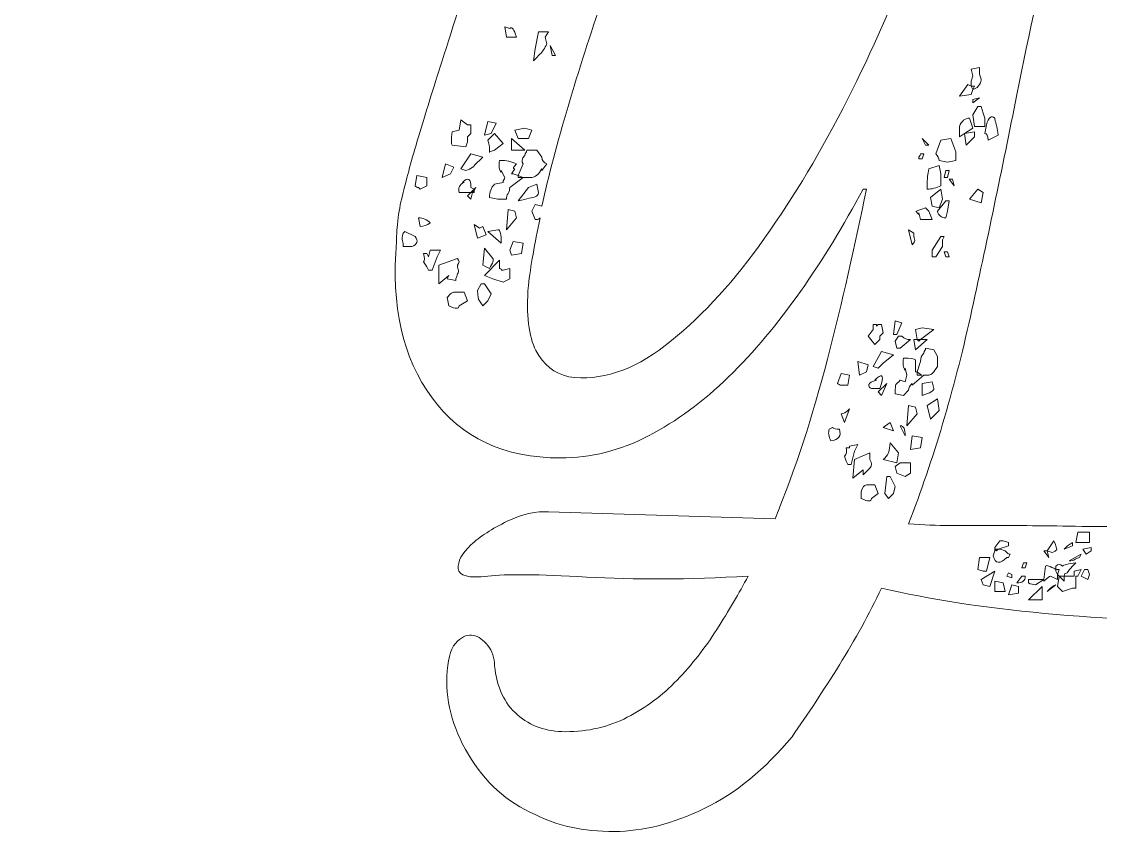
# Model space of a CAD drawing. Header units: inches. Extents: x 151 to 938, y -901 to -179.
# Drawn here: x 160.1 to 468.7, y -641.1 to -409.5 of the extents above; entities that cross this region are included whole.
import ezdxf

# ---------------------------------------------------------------- set-up
doc = ezdxf.new("R2010")
doc.units = ezdxf.units.IN
doc.header["$MEASUREMENT"] = 0
doc.layers.add('Layer 1', color=7, linetype='Continuous')

# ---------------------------------------------------------------- blocks, each defined once
blk = doc.blocks.new('block 4')
at = {"layer": 'Layer 1', "lineweight": 0}
for points in [[(311.35, -416.36), (311.83, -419.26), (312.8, -419.26), (311.35, -416.36)], [(432.19, -428.92), (432.67, -427.96), (431.71, -427.96), (432.19, -428.92)], [(434.12, -431.34), (432.19, -431.82), (432.19, -432.79), (434.12, -431.34)], [(432.19, -436.18), (432.67, -439.56), (435.57, -439.56), (435.57, -437.14), (435.09, -435.69), (434.61, -433.76), (433.64, -433.76), (432.19, -436.18)], [(294.43, -441.49), (295.88, -438.59), (293.47, -438.11), (292.5, -441.97), (294.43, -441.49)], [(304.1, -440.04), (301.2, -440.53), (302.17, -442.94), (305.07, -442.94), (306.04, -440.53), (304.1, -440.04)], [(300.23, -446.33), (304.1, -446.33), (300.23, -442.94), (300.23, -446.33)], [(417.69, -442.94), (418.66, -444.87), (419.62, -444.87), (417.69, -442.94)], [(283.8, -451.16), (281.38, -450.19), (280.42, -454.06), (282.83, -453.09), (283.8, -451.16)], [(425.42, -452.13), (424.46, -452.13), (423.97, -454.06), (424.94, -454.06), (425.42, -452.13)], [(302.17, -453.58), (302.17, -454.06), (303.62, -454.06), (302.17, -453.58)], [(426.87, -456.48), (426.39, -454.54), (425.42, -454.54), (426.87, -456.48)], [(289.6, -457.44), (288.63, -458.41), (289.12, -458.41), (289.6, -457.93), (289.6, -457.44)], [(420.11, -459.86), (420.59, -462.28), (422.52, -462.76), (423.49, -460.34), (423.01, -457.44), (420.11, -459.86)], [(433.64, -457.44), (431.22, -460.34), (434.61, -461.31), (435.09, -458.41), (433.64, -457.44)], [(299.27, -463.24), (298.78, -469.04), (301.68, -465.66), (301.2, -463.73), (299.27, -463.24)], [(291.05, -468.56), (289.6, -467.59), (290.57, -471.46), (292.98, -470.49), (292.02, -468.08), (291.05, -468.56)], [(423.97, -470.98), (423.01, -470.98), (420.59, -474.84), (420.59, -476.78), (421.56, -476.78), (423.49, -473.88), (423.49, -471.94), (423.97, -470.98)], [(300.23, -476.29), (303.14, -475.81), (303.62, -472.91), (300.72, -472.43), (299.75, -474.84), (300.23, -476.29)], [(424.94, -475.33), (423.97, -475.33), (424.46, -476.78), (425.42, -476.78), (424.94, -475.33)], [(405.61, -500.46), (405.61, -499.98), (405.61, -499.49), (406.57, -498.53), (406.09, -496.11), (405.12, -496.11), (404.64, -496.59), (404.64, -496.11), (403.67, -496.11), (403.67, -497.56), (402.22, -499.49), (404.16, -501.91), (405.61, -500.46)], [(409.47, -499.01), (410.44, -499.01), (411.89, -495.63), (409.96, -495.14), (409.47, -499.01)], [(415.76, -503.36), (419.14, -500.46), (417.21, -500.46), (421.07, -497.56), (417.69, -497.08), (415.76, -497.56), (416.24, -500.46), (415.27, -500.46), (415.76, -503.36)], [(416.72, -500.95), (417.21, -500.46), (416.24, -500.46), (416.72, -500.95)], [(405.12, -508.68), (406.57, -507.23), (409.47, -504.81), (406.09, -503.85), (403.67, -508.2), (405.12, -508.68)], [(402.22, -507.71), (399.32, -506.75), (399.81, -510.61), (401.74, -509.65), (402.22, -507.71)], [(407.54, -513.03), (405.12, -515.44), (406.09, -516.41), (407.54, -513.03)], [(422.04, -517.38), (419.14, -519.31), (420.11, -523.18), (422.52, -520.76), (422.04, -517.38)], [(413.82, -519.31), (413.34, -525.11), (416.24, -521.73), (415.76, -519.8), (413.82, -519.31)], [(406.57, -525.6), (409.47, -526.56), (408.51, -524.15), (406.57, -525.6)], [(417.21, -531.4), (417.69, -528.5), (414.79, -528.01), (414.31, -531.88), (417.21, -531.4)], [(410.44, -538.65), (412.86, -539.61), (414.31, -538.65), (414.31, -535.75), (411.41, -535.75), (409.96, -536.71), (410.44, -538.65)], [(409.47, -544.45), (409.96, -542.51), (408.51, -539.61), (407.54, -539.61), (407.06, -544.45), (408.02, -545.9), (409.47, -544.45)], [(461.68, -558.47), (465.54, -558.47), (465.54, -555.57), (462.16, -555.57), (461.68, -558.47)], [(438.96, -560.88), (439.44, -560.4), (438.47, -560.4), (438.96, -560.88)], [(453.94, -562.81), (453.46, -560.88), (452.49, -560.88), (453.94, -562.81)], [(458.29, -560.4), (460.71, -559.43), (460.71, -558.47), (459.26, -559.43), (458.29, -560.4)], [(464.58, -561.85), (466.03, -560.88), (466.03, -559.91), (463.61, -560.4), (464.58, -561.85)], [(435.09, -566.68), (436.06, -566.68), (437.02, -562.81), (434.12, -562.81), (433.64, -566.2), (435.09, -566.68)], [(447.66, -564.26), (446.69, -564.26), (446.21, -565.72), (447.18, -565.72), (447.66, -564.26)], [(435.09, -570.55), (437.02, -571.03), (438.47, -566.68), (434.61, -569.1), (435.09, -570.55)], [(443.31, -568.62), (443.31, -567.65), (442.34, -567.16), (441.86, -568.13), (443.31, -568.62)], [(455.88, -566.68), (456.36, -567.65), (456.84, -566.2), (455.88, -566.2), (455.88, -566.68)], [(465.54, -567.65), (465.06, -566.2), (464.09, -566.2), (463.13, -568.13), (465.06, -569.1), (465.54, -567.65)], [(438.47, -569.58), (438.47, -572.48), (441.38, -572.48), (440.89, -570.06), (438.47, -569.58)], [(443.31, -570.55), (442.34, -573.45), (445.24, -572.96), (445.24, -571.03), (443.31, -570.55)], [(458.29, -569.58), (458.29, -568.13), (456.84, -568.13), (458.29, -569.58)], [(452.01, -574.9), (452.01, -571.03), (448.14, -574.9), (452.01, -574.9)]]:
    blk.add_lwpolyline(points, dxfattribs=at)
for points, knots in [([(224.83, -379.14), (225.8, -383.97), (225.15, -388.25), (222.9, -391.95), (220.64, -395.66), (217.58, -398.8), (213.71, -401.37), (208.88, -404.27), (204.05, -405.81), (199.21, -405.97), (194.38, -406.13), (189.7, -405.17), (185.2, -403.07), (180.68, -400.97), (176.65, -397.91), (173.11, -393.88), (169.56, -389.85), (166.83, -385.42), (164.9, -380.59), (161.99, -370.92), (160.46, -360.94), (160.3, -350.62), (160.14, -340.31), (160.86, -330.32), (162.48, -320.65), (166.99, -295.84), (175.93, -272.56), (189.3, -250.81), (202.67, -229.06), (220.48, -210.45), (242.71, -194.98), (250.45, -189.5), (258.1, -185.48), (265.68, -182.9), (273.24, -180.32), (280.25, -179.03), (286.7, -179.03), (297.65, -179.03), (307.49, -182.41), (316.19, -189.18), (324.89, -195.95), (332.05, -205.13), (337.69, -216.73), (343.33, -228.33), (347.28, -241.79), (349.54, -257.09), (351.79, -272.4), (352.27, -288.75), (350.99, -306.15), (350.34, -309.7), (349.85, -313.33), (349.54, -317.03), (349.21, -320.74), (348.73, -324.52), (348.09, -328.39), (347.12, -332.9), (345.83, -338.38), (344.22, -344.82), (342.6, -351.27), (340.75, -357.87), (338.66, -364.64), (336.56, -371.41), (334.47, -378.17), (332.38, -384.94), (330.28, -391.71), (328.27, -397.67), (326.34, -402.82), (322.79, -413.14), (319.49, -423.45), (316.43, -433.76), (313.36, -444.07), (310.87, -453.58), (308.94, -462.28), (308.94, -462.28), (307, -461.79), (307, -461.79), (307, -461.79), (306.04, -463.73), (306.04, -463.73), (306.04, -463.73), (307, -466.14), (307, -466.14), (307, -466.14), (307.49, -466.14), (307.49, -466.14), (307.8, -466.14), (308.13, -465.98), (308.45, -465.66), (306.84, -473.08), (305.71, -479.52), (305.07, -485), (304.42, -493.37), (305.14, -499.57), (307.24, -503.6), (309.34, -507.63), (312.48, -510.13), (316.67, -511.1), (325.69, -512.38), (334.87, -509.4), (344.22, -502.15), (353.56, -494.9), (362.51, -485.4), (371.05, -473.64), (379.58, -461.88), (387.56, -448.83), (394.97, -434.48), (402.38, -420.15), (408.51, -406.37), (413.34, -393.16), (415.27, -381.88), (417.37, -370.76), (419.62, -359.81), (421.87, -348.85), (423.97, -337.74), (425.91, -326.45), (426.87, -321.3), (429.61, -317.59), (434.12, -315.34), (438.63, -313.09), (443.47, -311.95), (448.63, -311.95), (454.43, -311.95), (459.5, -313.49), (463.85, -316.54), (468.2, -319.61), (470.21, -322.91), (469.89, -326.45), (465.06, -341.28), (460.54, -357.95), (456.36, -376.48), (452.17, -395.01), (448.3, -412.97), (444.76, -430.38), (440.57, -451.64), (436.13, -472.84), (431.47, -493.94), (426.79, -515.04), (420.91, -534.78), (413.82, -553.15), (418.01, -553.46), (421.96, -553.63), (425.67, -553.63), (429.37, -553.63), (432.99, -553.63), (436.54, -553.63), (444.59, -553.63), (453.53, -553.71), (463.37, -553.87), (473.19, -554.03), (483.19, -553.79), (493.34, -553.15), (503.49, -552.5), (513.4, -551.37), (523.06, -549.76), (532.73, -548.15), (541.43, -545.73), (549.16, -542.51), (556.9, -539.29), (563.26, -534.94), (568.26, -529.46), (573.25, -523.98), (576.23, -517.05), (577.2, -508.68), (579.13, -509), (580.98, -510.29), (582.76, -512.54), (584.52, -514.8), (585.97, -517.7), (587.11, -521.25), (588.23, -524.79), (588.8, -528.81), (588.8, -533.33), (588.8, -537.84), (587.99, -542.35), (586.38, -546.86), (584.45, -552.66), (580.98, -557.74), (575.99, -562.09), (570.99, -566.44), (564.87, -569.98), (557.62, -572.72), (550.37, -575.46), (542.31, -577.56), (533.45, -579.01), (524.59, -580.46), (515.33, -581.18), (505.66, -581.18), (487.94, -581.18), (470.29, -580.37), (452.73, -578.77), (435.17, -577.15), (419.62, -574.73), (406.09, -571.52), (402.54, -578.92), (398.51, -586.26), (394.01, -593.51), (389.49, -600.76), (384.98, -607.6), (380.47, -614.05), (372.74, -623.39), (364.36, -630.24), (355.34, -634.59), (346.31, -638.94), (337.77, -641.12), (329.72, -641.12), (320.7, -641.12), (313.12, -639.5), (307, -636.29), (298.94, -632.74), (292.58, -627.02), (287.91, -619.13), (283.23, -611.23), (281.22, -603.25), (281.87, -595.2), (282.18, -591.01), (283.15, -588.19), (284.77, -586.74), (286.38, -585.29), (287.91, -584.72), (289.36, -585.05), (290.81, -585.37), (292.18, -586.33), (293.47, -587.95), (294.75, -589.56), (295.4, -591.49), (295.4, -593.75), (296.04, -599.87), (298.22, -604.54), (301.93, -607.77), (305.63, -610.98), (310.22, -612.6), (315.7, -612.6), (322.14, -612.6), (328.03, -611.23), (333.35, -608.49), (338.66, -605.75), (343.41, -602.21), (347.6, -597.86), (351.79, -593.51), (355.58, -588.67), (358.96, -583.36), (362.35, -578.04), (365.32, -572.96), (367.9, -568.13), (350.82, -569.1), (335.44, -569.17), (321.74, -568.37), (308.04, -567.56), (298.62, -567.48), (293.47, -568.13), (287.98, -568.77), (285.17, -568.05), (285.01, -565.96), (284.84, -563.86), (286.05, -561.61), (288.63, -559.19), (291.21, -556.77), (294.68, -554.51), (299.03, -552.42), (303.38, -550.32), (307.32, -549.44), (310.87, -549.76), (310.87, -549.76), (375.64, -551.7), (375.64, -551.7), (381.44, -537.51), (386.43, -522.29), (390.62, -506.02), (394.81, -489.74), (398.51, -473.56), (401.74, -457.44), (401.74, -457.44), (400.77, -457.44), (400.77, -457.44), (395.29, -467.76), (389.33, -477.5), (382.89, -486.69), (376.44, -495.87), (369.6, -504), (362.35, -511.1), (355.1, -518.18), (347.44, -523.82), (339.39, -528.01), (331.33, -532.2), (322.95, -534.3), (314.25, -534.3), (298.14, -534.3), (285.89, -528.57), (277.52, -517.14), (269.13, -505.69), (265.75, -490.8), (267.37, -472.43), (267.37, -470.49), (267.53, -468.24), (267.85, -465.66), (268.17, -463.08), (268.65, -460.67), (269.3, -458.41), (270.27, -454.22), (271.72, -448.91), (273.65, -442.46), (275.58, -436.02), (277.83, -428.77), (280.42, -420.71), (283.63, -410.72), (287.1, -399.61), (290.81, -387.36), (294.51, -375.11), (298.14, -362.39), (301.68, -349.17), (305.23, -335.96), (308.45, -322.35), (311.35, -308.33), (314.25, -294.31), (316.34, -280.38), (317.64, -266.52), (320.21, -243.32), (318.04, -226.08), (311.11, -214.8), (304.18, -203.52), (294.92, -197.88), (283.32, -197.88), (270.43, -197.88), (257.22, -204.16), (243.68, -216.73), (237.23, -222.53), (231.67, -229.46), (227.01, -237.52), (222.33, -245.57), (218.22, -254.36), (214.68, -263.86), (211.13, -273.37), (208.07, -283.52), (205.5, -294.31), (202.91, -305.11), (200.66, -316.3), (198.73, -327.9), (197.44, -335.64), (196.96, -343.85), (197.28, -352.56), (197.6, -361.25), (198.89, -368.67), (201.15, -374.79), (203.4, -380.91), (206.46, -384.78), (210.33, -386.39), (214.2, -388.01), (219.03, -385.59), (224.83, -379.14)], [0, 0, 0, 0, 1, 1, 1, 2, 2, 2, 3, 3, 3, 4, 4, 4, 5, 5, 5, 6, 6, 6, 7, 7, 7, 8, 8, 8, 9, 9, 9, 10, 10, 10, 11, 11, 11, 12, 12, 12, 13, 13, 13, 14, 14, 14, 15, 15, 15, 16, 16, 16, 17, 17, 17, 18, 18, 18, 19, 19, 19, 20, 20, 20, 21, 21, 21, 22, 22, 22, 23, 23, 23, 24, 24, 24, 25, 25, 25, 26, 26, 26, 27, 27, 27, 28, 28, 28, 29, 29, 29, 30, 30, 30, 31, 31, 31, 32, 32, 32, 33, 33, 33, 34, 34, 34, 35, 35, 35, 36, 36, 36, 37, 37, 37, 38, 38, 38, 39, 39, 39, 40, 40, 40, 41, 41, 41, 42, 42, 42, 43, 43, 43, 44, 44, 44, 45, 45, 45, 46, 46, 46, 47, 47, 47, 48, 48, 48, 49, 49, 49, 50, 50, 50, 51, 51, 51, 52, 52, 52, 53, 53, 53, 54, 54, 54, 55, 55, 55, 56, 56, 56, 57, 57, 57, 58, 58, 58, 59, 59, 59, 60, 60, 60, 61, 61, 61, 62, 62, 62, 63, 63, 63, 64, 64, 64, 65, 65, 65, 66, 66, 66, 67, 67, 67, 68, 68, 68, 69, 69, 69, 70, 70, 70, 71, 71, 71, 72, 72, 72, 73, 73, 73, 74, 74, 74, 75, 75, 75, 76, 76, 76, 77, 77, 77, 78, 78, 78, 79, 79, 79, 80, 80, 80, 81, 81, 81, 82, 82, 82, 83, 83, 83, 84, 84, 84, 85, 85, 85, 86, 86, 86, 87, 87, 87, 88, 88, 88, 89, 89, 89, 90, 90, 90, 91, 91, 91, 92, 92, 92, 93, 93, 93, 94, 94, 94, 95, 95, 95, 96, 96, 96, 97, 97, 97, 98, 98, 98, 99, 99, 99, 100, 100, 100, 101, 101, 101, 102, 102, 102, 103, 103, 103, 104, 104, 104, 105, 105, 105, 106, 106, 106, 107, 107, 107, 108, 108, 108, 109, 109, 109, 110, 110, 110, 111, 111, 111, 112, 112, 112, 113, 113, 113, 114, 114, 114, 115, 115, 115, 116, 116, 116, 116]), ([(298.3, -411.04), (298.3, -411.04), (298.78, -413.94), (298.78, -413.94), (298.78, -413.94), (301.68, -413.94), (301.68, -413.94), (301.03, -411.69), (300.39, -410.88), (299.75, -411.52), (299.75, -411.52), (298.3, -411.04), (298.3, -411.04)], [0, 0, 0, 0, 1, 1, 1, 2, 2, 2, 3, 3, 3, 4, 4, 4, 4]), ([(310.87, -412.49), (310.87, -412.49), (307.97, -412.49), (307.97, -412.49), (307.97, -412.49), (307, -417.33), (307, -417.33), (307, -417.33), (306.52, -420.71), (306.52, -420.71), (307.16, -420.06), (307.8, -419.42), (308.45, -418.77), (309.09, -418.13), (309.74, -417.16), (310.39, -415.87), (310.39, -415.87), (309.9, -413.94), (309.9, -413.94), (309.9, -413.94), (310.87, -412.49), (310.87, -412.49)], [0, 0, 0, 0, 1, 1, 1, 2, 2, 2, 3, 3, 3, 4, 4, 4, 5, 5, 5, 6, 6, 6, 7, 7, 7, 7]), ([(430.74, -427.48), (430.74, -427.48), (428.32, -430.86), (428.32, -430.86), (428.32, -430.86), (431.71, -430.38), (431.71, -430.38), (431.71, -430.38), (432.19, -428.92), (432.19, -428.92), (433.16, -428.61), (433.8, -428.12), (434.12, -427.48), (434.44, -426.83), (434.61, -426.35), (434.61, -426.02), (434.61, -426.02), (434.12, -424.57), (434.12, -424.57), (434.12, -424.57), (434.12, -422.64), (434.12, -422.64), (434.12, -422.64), (431.71, -423.12), (431.71, -423.12), (431.71, -423.12), (432.19, -425.06), (432.19, -425.06), (432.19, -425.06), (431.71, -426.51), (431.71, -426.51), (431.71, -426.51), (431.71, -427.96), (431.71, -427.96), (431.71, -427.96), (430.74, -427.48), (430.74, -427.48)], [0, 0, 0, 0, 1, 1, 1, 2, 2, 2, 3, 3, 3, 4, 4, 4, 5, 5, 5, 6, 6, 6, 7, 7, 7, 8, 8, 8, 9, 9, 9, 10, 10, 10, 11, 11, 11, 12, 12, 12, 12]), ([(287.67, -443.91), (287.67, -443.91), (287.67, -442.94), (287.67, -442.94), (287.67, -442.94), (287.67, -442.46), (287.67, -442.46), (287.67, -442.46), (288.63, -441.49), (288.63, -441.49), (288.63, -441.49), (288.63, -439.08), (288.63, -439.08), (288.63, -439.08), (287.67, -439.08), (287.67, -439.08), (287.67, -439.08), (285.73, -437.62), (285.73, -437.62), (285.73, -437.62), (285.25, -440.53), (285.25, -440.53), (285.25, -440.53), (283.32, -441.01), (283.32, -441.01), (282.99, -443.27), (282.99, -444.56), (283.32, -444.87), (283.32, -444.87), (287.18, -445.36), (287.18, -445.36), (287.18, -445.36), (287.67, -443.91), (287.67, -443.91)], [0, 0, 0, 0, 1, 1, 1, 2, 2, 2, 3, 3, 3, 4, 4, 4, 5, 5, 5, 6, 6, 6, 7, 7, 7, 8, 8, 8, 9, 9, 9, 10, 10, 10, 11, 11, 11, 11]), ([(432.67, -441.01), (432.67, -441.01), (429.78, -441.49), (429.78, -441.49), (429.78, -441.49), (432.19, -440.04), (432.19, -440.04), (432.19, -440.04), (431.22, -437.14), (431.22, -437.14), (429.93, -437.14), (428.97, -437.95), (428.32, -439.56), (428.32, -439.56), (428.32, -442.46), (428.32, -442.46), (428.32, -442.46), (429.78, -441.49), (429.78, -441.49), (429.78, -441.49), (430.26, -444.87), (430.26, -444.87), (430.26, -444.87), (432.67, -442.46), (432.67, -442.46), (432.67, -442.46), (432.67, -441.01), (432.67, -441.01)], [0, 0, 0, 0, 1, 1, 1, 2, 2, 2, 3, 3, 3, 4, 4, 4, 5, 5, 5, 6, 6, 6, 7, 7, 7, 8, 8, 8, 9, 9, 9, 9]), ([(439.44, -441.97), (439.12, -440.04), (438.87, -438.83), (438.72, -438.35), (438.55, -437.87), (438.47, -437.47), (438.47, -437.14), (437.51, -436.18), (436.7, -436.82), (436.06, -439.08), (436.06, -439.08), (435.57, -441.49), (435.57, -441.49), (436.22, -441.49), (436.54, -442.14), (436.54, -443.43), (436.54, -443.43), (439.44, -441.97), (439.44, -441.97)], [0, 0, 0, 0, 1, 1, 1, 2, 2, 2, 3, 3, 3, 4, 4, 4, 5, 5, 5, 6, 6, 6, 6]), ([(295.4, -446.33), (295.4, -446.33), (297.82, -444.39), (297.82, -444.39), (297.82, -444.39), (295.4, -441.49), (295.4, -441.49), (295.4, -441.49), (293.47, -443.43), (293.47, -443.43), (293.79, -444.39), (293.95, -445.28), (293.95, -446.08), (293.95, -446.89), (293.95, -447.13), (293.95, -446.81), (293.95, -446.81), (295.4, -446.33), (295.4, -446.33)], [0, 0, 0, 0, 1, 1, 1, 2, 2, 2, 3, 3, 3, 4, 4, 4, 5, 5, 5, 6, 6, 6, 6]), ([(425.91, -442.94), (425.91, -442.94), (423.01, -443.43), (423.01, -443.43), (423.01, -443.43), (421.56, -447.29), (421.56, -447.29), (422.2, -447.94), (422.52, -448.58), (422.52, -449.23), (422.52, -449.23), (424.94, -449.71), (424.94, -449.71), (424.94, -449.71), (427.36, -449.23), (427.36, -449.23), (427.36, -449.23), (427.36, -446.81), (427.36, -446.81), (427.36, -446.81), (425.91, -442.94), (425.91, -442.94)], [0, 0, 0, 0, 1, 1, 1, 2, 2, 2, 3, 3, 3, 4, 4, 4, 5, 5, 5, 6, 6, 6, 7, 7, 7, 7]), ([(287.18, -452.13), (288.79, -451.48), (289.6, -451), (289.6, -450.68), (289.6, -450.68), (292.02, -448.26), (292.02, -448.26), (292.02, -448.26), (288.63, -447.29), (288.63, -447.29), (288.63, -447.29), (285.73, -451.64), (285.73, -451.64), (285.73, -451.64), (287.18, -452.13), (287.18, -452.13)], [0, 0, 0, 0, 1, 1, 1, 2, 2, 2, 3, 3, 3, 4, 4, 4, 5, 5, 5, 5]), ([(298.3, -454.06), (298.3, -454.38), (298.22, -454.63), (298.06, -454.78), (297.89, -454.95), (297.82, -455.19), (297.82, -455.51), (297.82, -455.51), (295.4, -455.99), (295.4, -455.99), (294.43, -456.96), (293.95, -458.25), (293.95, -459.86), (293.95, -459.86), (296.37, -460.34), (296.37, -460.34), (296.37, -460.34), (298.78, -460.34), (298.78, -460.34), (298.78, -459.7), (298.94, -459.13), (299.27, -458.65), (299.59, -458.17), (299.75, -457.61), (299.75, -456.96), (299.75, -456.96), (303.62, -454.06), (303.62, -454.06), (303.62, -454.06), (306.04, -454.06), (306.04, -454.06), (307, -454.06), (307.97, -453.26), (308.94, -451.64), (308.94, -451.64), (308.94, -452.13), (308.94, -452.13), (308.94, -452.13), (310.39, -450.19), (310.39, -450.19), (309.42, -449.88), (308.94, -449.23), (308.94, -448.26), (308.94, -448.26), (307.49, -446.33), (307.49, -446.33), (307.49, -446.33), (304.59, -446.33), (304.59, -446.33), (304.59, -446.65), (304.5, -446.89), (304.34, -447.05), (304.18, -447.22), (304.1, -447.46), (304.1, -447.77), (303.14, -448.74), (302.97, -449.55), (303.62, -450.19), (303.62, -450.19), (302.17, -453.58), (302.17, -453.58), (302.17, -453.58), (300.72, -453.09), (300.72, -453.09), (300.72, -453.09), (300.23, -453.09), (300.23, -453.09), (300.23, -453.09), (301.2, -451.64), (301.2, -451.64), (300.55, -451.64), (300.72, -451.16), (301.68, -450.19), (300.39, -449.55), (298.78, -449.23), (296.85, -449.23), (296.53, -450.84), (296.69, -451.97), (297.33, -452.61), (297.33, -452.61), (297.33, -452.13), (297.33, -452.13), (297.33, -452.13), (298.3, -454.06), (298.3, -454.06)], [0, 0, 0, 0, 1, 1, 1, 2, 2, 2, 3, 3, 3, 4, 4, 4, 5, 5, 5, 6, 6, 6, 7, 7, 7, 8, 8, 8, 9, 9, 9, 10, 10, 10, 11, 11, 11, 12, 12, 12, 13, 13, 13, 14, 14, 14, 15, 15, 15, 16, 16, 16, 17, 17, 17, 18, 18, 18, 19, 19, 19, 20, 20, 20, 21, 21, 21, 22, 22, 22, 23, 23, 23, 24, 24, 24, 25, 25, 25, 26, 26, 26, 27, 27, 27, 28, 28, 28, 28]), ([(418.17, -447.29), (418.17, -447.29), (417.21, -447.29), (417.21, -447.29), (417.21, -447.62), (417.12, -447.86), (416.97, -448.02), (416.8, -448.18), (416.72, -448.43), (416.72, -448.74), (416.72, -448.74), (417.69, -448.74), (417.69, -448.74), (417.69, -448.74), (418.17, -447.29), (418.17, -447.29)], [0, 0, 0, 0, 1, 1, 1, 2, 2, 2, 3, 3, 3, 4, 4, 4, 5, 5, 5, 5]), ([(419.14, -457.44), (420.42, -457.44), (421.72, -457.12), (423.01, -456.48), (423.01, -456.48), (423.01, -453.09), (423.01, -453.09), (423.01, -453.09), (422.52, -450.68), (422.52, -450.68), (422.52, -450.68), (419.62, -451.64), (419.62, -451.64), (419.3, -453.26), (419.14, -454.38), (419.14, -455.03), (419.14, -455.68), (419.14, -456.16), (419.14, -456.48), (419.14, -456.48), (419.14, -457.44), (419.14, -457.44)], [0, 0, 0, 0, 1, 1, 1, 2, 2, 2, 3, 3, 3, 4, 4, 4, 5, 5, 5, 6, 6, 6, 7, 7, 7, 7]), ([(276.07, -456.48), (276.07, -456.48), (276.07, -454.06), (276.07, -454.06), (276.07, -454.06), (273.17, -453.58), (273.17, -453.58), (273.17, -453.58), (272.68, -456.48), (272.68, -456.48), (273, -456.8), (273.32, -456.96), (273.65, -456.96), (273.65, -456.96), (274.13, -457.44), (274.13, -457.44), (274.13, -457.44), (276.07, -456.48), (276.07, -456.48)], [0, 0, 0, 0, 1, 1, 1, 2, 2, 2, 3, 3, 3, 4, 4, 4, 5, 5, 5, 6, 6, 6, 6]), ([(290.08, -456.96), (290.08, -456.96), (289.6, -457.44), (289.6, -457.44), (289.6, -457.44), (288.63, -456.96), (288.63, -456.96), (288.63, -454.38), (287.83, -453.9), (286.22, -455.51), (286.22, -455.51), (286.7, -455.51), (286.7, -455.51), (285.41, -456.16), (284.93, -457.12), (285.25, -458.41), (285.25, -458.41), (288.63, -458.41), (288.63, -458.41), (288.63, -458.41), (287.67, -459.38), (287.67, -459.38), (287.67, -459.38), (288.63, -460.34), (288.63, -460.34), (288.63, -460.34), (289.12, -458.41), (289.12, -458.41), (289.12, -458.41), (289.6, -458.41), (289.6, -458.41), (289.6, -458.41), (289.6, -457.93), (289.6, -457.93), (289.6, -457.93), (290.08, -456.96), (290.08, -456.96)], [0, 0, 0, 0, 1, 1, 1, 2, 2, 2, 3, 3, 3, 4, 4, 4, 5, 5, 5, 6, 6, 6, 7, 7, 7, 8, 8, 8, 9, 9, 9, 10, 10, 10, 11, 11, 11, 12, 12, 12, 12]), ([(307.49, -455.99), (307.49, -455.99), (305.07, -456.96), (305.07, -456.96), (305.07, -456.96), (302.17, -460.82), (302.17, -460.82), (304.74, -460.19), (306.35, -459.78), (307, -459.62), (307.64, -459.46), (307.97, -459.06), (307.97, -458.41), (307.97, -458.41), (307.49, -455.99), (307.49, -455.99)], [0, 0, 0, 0, 1, 1, 1, 2, 2, 2, 3, 3, 3, 4, 4, 4, 5, 5, 5, 5]), ([(418.66, -462.76), (417.04, -463.41), (416.16, -463.73), (416, -463.73), (415.83, -463.73), (416.07, -464.05), (416.72, -464.69), (416.72, -464.69), (416.72, -464.21), (416.72, -464.21), (416.72, -464.21), (417.21, -466.14), (417.21, -466.14), (417.21, -466.14), (420.59, -466.14), (420.59, -466.14), (420.59, -466.14), (419.62, -463.73), (419.62, -463.73), (419.62, -463.73), (418.66, -462.76), (418.66, -462.76)], [0, 0, 0, 0, 1, 1, 1, 2, 2, 2, 3, 3, 3, 4, 4, 4, 5, 5, 5, 6, 6, 6, 7, 7, 7, 7]), ([(425.42, -460.82), (425.42, -460.82), (424.46, -460.82), (424.46, -460.82), (424.46, -460.82), (422.04, -463.73), (422.04, -463.73), (422.36, -465.02), (423.17, -465.66), (424.46, -465.66), (424.46, -465.66), (424.94, -463.73), (424.94, -463.73), (424.94, -463.73), (425.42, -460.82), (425.42, -460.82)], [0, 0, 0, 0, 1, 1, 1, 2, 2, 2, 3, 3, 3, 4, 4, 4, 5, 5, 5, 5]), ([(274.13, -468.08), (275.1, -468.08), (276.07, -467.76), (277.03, -467.11), (276.07, -466.14), (274.93, -465.66), (273.65, -465.66), (273.65, -465.66), (274.13, -468.08), (274.13, -468.08)], [0, 0, 0, 0, 1, 1, 1, 2, 2, 2, 3, 3, 3, 3]), ([(269.3, -470.01), (268.98, -470.98), (268.89, -471.7), (269.06, -472.18), (269.22, -472.67), (269.3, -473.24), (269.3, -473.88), (269.3, -473.88), (271.72, -473.88), (271.72, -473.88), (273.32, -473.24), (273.65, -472.27), (272.68, -470.98), (272.68, -470.98), (269.78, -469.53), (269.78, -469.53), (269.78, -469.53), (269.3, -470.01), (269.3, -470.01)], [0, 0, 0, 0, 1, 1, 1, 2, 2, 2, 3, 3, 3, 4, 4, 4, 5, 5, 5, 6, 6, 6, 6]), ([(297.33, -472.91), (297.33, -470.34), (297.01, -469.04), (296.37, -469.04), (296.37, -469.04), (293.47, -469.53), (293.47, -469.53), (293.47, -469.53), (297.33, -472.91), (297.33, -472.91)], [0, 0, 0, 0, 1, 1, 1, 2, 2, 2, 3, 3, 3, 3]), ([(413.82, -469.04), (413.82, -469.04), (414.79, -473.39), (414.79, -473.39), (415.43, -472.75), (415.67, -472.18), (415.52, -471.7), (415.35, -471.22), (415.27, -470.66), (415.27, -470.01), (415.27, -470.01), (413.82, -469.04), (413.82, -469.04)], [0, 0, 0, 0, 1, 1, 1, 2, 2, 2, 3, 3, 3, 4, 4, 4, 4]), ([(276.07, -479.68), (276.07, -479.68), (276.55, -480.64), (276.55, -480.64), (276.55, -480.64), (277.52, -480.64), (277.52, -480.64), (277.52, -480.64), (278.97, -476.78), (278.97, -476.78), (278.97, -476.78), (279.93, -474.84), (279.93, -474.84), (279.93, -474.84), (277.03, -474.84), (277.03, -474.84), (277.03, -474.84), (276.55, -476.78), (276.55, -476.78), (276.55, -476.78), (276.07, -475.81), (276.07, -475.81), (276.07, -475.81), (275.1, -475.81), (275.1, -475.81), (275.42, -477.1), (275.42, -477.91), (275.1, -478.23), (275.1, -478.23), (276.07, -479.68), (276.07, -479.68)], [0, 0, 0, 0, 1, 1, 1, 2, 2, 2, 3, 3, 3, 4, 4, 4, 5, 5, 5, 6, 6, 6, 7, 7, 7, 8, 8, 8, 9, 9, 9, 10, 10, 10, 10]), ([(292.5, -474.36), (292.5, -474.36), (292.02, -479.19), (292.02, -479.19), (292.02, -479.19), (293.95, -480.16), (293.95, -480.16), (294.92, -478.55), (295.24, -477.58), (294.92, -477.26), (294.92, -477.26), (292.5, -474.36), (292.5, -474.36)], [0, 0, 0, 0, 1, 1, 1, 2, 2, 2, 3, 3, 3, 4, 4, 4, 4]), ([(281.87, -483.06), (281.87, -483.06), (284.28, -483.54), (284.28, -483.54), (284.28, -483.23), (284.36, -482.9), (284.53, -482.58), (284.68, -482.26), (284.77, -481.93), (284.77, -481.61), (285.08, -481.29), (285.17, -480.89), (285.01, -480.4), (284.84, -479.92), (284.77, -479.52), (284.77, -479.19), (285.41, -478.55), (285.41, -477.91), (284.77, -477.26), (284.77, -477.26), (279.45, -479.19), (279.45, -479.19), (279.45, -479.19), (279.45, -484.51), (279.45, -484.51), (279.45, -484.51), (282.35, -482.09), (282.35, -482.09), (282.35, -482.09), (281.87, -483.06), (281.87, -483.06)], [0, 0, 0, 0, 1, 1, 1, 2, 2, 2, 3, 3, 3, 4, 4, 4, 5, 5, 5, 6, 6, 6, 7, 7, 7, 8, 8, 8, 9, 9, 9, 10, 10, 10, 10]), ([(294.92, -483.06), (294.92, -483.06), (297.82, -484.03), (297.82, -484.03), (297.82, -484.03), (299.75, -483.06), (299.75, -483.06), (299.75, -483.06), (299.75, -480.16), (299.75, -480.16), (299.75, -480.16), (297.82, -480.64), (297.82, -480.64), (297.49, -480.64), (297.33, -480.57), (297.33, -480.4), (297.33, -480.24), (297.17, -480.16), (296.85, -480.16), (296.85, -480.16), (296.85, -477.74), (296.85, -477.74), (296.85, -477.74), (292.5, -482.09), (292.5, -482.09), (292.5, -482.09), (294.92, -483.06), (294.92, -483.06)], [0, 0, 0, 0, 1, 1, 1, 2, 2, 2, 3, 3, 3, 4, 4, 4, 5, 5, 5, 6, 6, 6, 7, 7, 7, 8, 8, 8, 9, 9, 9, 9]), ([(287.67, -489.34), (287.67, -489.34), (286.7, -486.93), (286.7, -486.93), (286.7, -486.93), (283.8, -486.93), (283.8, -486.93), (283.48, -486.93), (283.15, -487.09), (282.83, -487.41), (282.83, -487.41), (281.87, -488.38), (281.87, -488.38), (281.87, -488.38), (282.35, -490.8), (282.35, -490.8), (284.28, -491.76), (285.25, -491.76), (285.25, -490.8), (285.25, -490.8), (287.67, -489.34), (287.67, -489.34)], [0, 0, 0, 0, 1, 1, 1, 2, 2, 2, 3, 3, 3, 4, 4, 4, 5, 5, 5, 6, 6, 6, 7, 7, 7, 7]), ([(293.47, -489.34), (293.47, -489.34), (294.43, -487.41), (294.43, -487.41), (294.43, -487.41), (292.5, -484.51), (292.5, -484.51), (292.5, -484.51), (291.54, -484.51), (291.54, -484.51), (291.54, -484.51), (290.57, -486.44), (290.57, -486.44), (290.57, -488.05), (290.73, -489.02), (291.05, -489.34), (291.05, -489.34), (292.02, -490.8), (292.02, -490.8), (292.02, -490.8), (293.47, -489.34), (293.47, -489.34)], [0, 0, 0, 0, 1, 1, 1, 2, 2, 2, 3, 3, 3, 4, 4, 4, 5, 5, 5, 6, 6, 6, 7, 7, 7, 7]), ([(411.41, -502.88), (411.41, -502.88), (414.31, -500.46), (414.31, -500.46), (413.34, -500.46), (412.53, -500.14), (411.89, -499.49), (411.89, -499.49), (410.92, -499.49), (410.92, -499.49), (410.92, -499.49), (409.96, -500.95), (409.96, -500.95), (409.96, -500.95), (410.44, -502.88), (410.44, -502.88), (410.44, -502.88), (411.41, -502.88), (411.41, -502.88)], [0, 0, 0, 0, 1, 1, 1, 2, 2, 2, 3, 3, 3, 4, 4, 4, 5, 5, 5, 6, 6, 6, 6]), ([(413.34, -510.61), (413.34, -510.61), (412.86, -512.54), (412.86, -512.54), (412.86, -512.54), (411.41, -512.06), (411.41, -512.06), (410.76, -512.7), (410.36, -513.1), (410.2, -513.27), (410.03, -513.43), (409.96, -514.31), (409.96, -515.93), (409.96, -515.93), (412.37, -516.41), (412.37, -516.41), (412.37, -516.41), (413.82, -514.96), (413.82, -514.96), (413.82, -514.31), (414.14, -513.67), (414.79, -513.03), (414.79, -513.03), (414.79, -513.51), (414.79, -513.51), (414.79, -513.51), (418.17, -510.61), (418.17, -510.61), (418.17, -510.61), (419.62, -510.61), (419.62, -510.61), (420.27, -510.61), (421.07, -509.8), (422.04, -508.2), (422.04, -508.2), (422.04, -505.29), (422.04, -505.29), (422.04, -505.29), (421.07, -503.36), (421.07, -503.36), (421.07, -503.36), (418.66, -502.88), (418.66, -502.88), (418.66, -503.19), (418.57, -503.44), (418.42, -503.6), (418.25, -503.76), (418.17, -504), (418.17, -504.33), (417.53, -504.97), (417.21, -505.78), (417.21, -506.75), (417.21, -506.75), (416.24, -509.65), (416.24, -509.65), (416.24, -509.65), (415.76, -509.65), (415.76, -509.65), (415.76, -509.65), (415.76, -506.26), (415.76, -506.26), (415.43, -505.94), (414.31, -505.78), (412.37, -505.78), (412.05, -507.39), (412.21, -508.51), (412.86, -509.16), (412.86, -509.16), (412.86, -508.68), (412.86, -508.68), (412.86, -508.68), (413.34, -510.61), (413.34, -510.61)], [0, 0, 0, 0, 1, 1, 1, 2, 2, 2, 3, 3, 3, 4, 4, 4, 5, 5, 5, 6, 6, 6, 7, 7, 7, 8, 8, 8, 9, 9, 9, 10, 10, 10, 11, 11, 11, 12, 12, 12, 13, 13, 13, 14, 14, 14, 15, 15, 15, 16, 16, 16, 17, 17, 17, 18, 18, 18, 19, 19, 19, 20, 20, 20, 21, 21, 21, 22, 22, 22, 23, 23, 23, 24, 24, 24, 24]), ([(396.42, -513.51), (396.42, -513.51), (396.91, -510.61), (396.91, -510.61), (396.91, -510.61), (394.49, -510.13), (394.49, -510.13), (394.49, -510.13), (393.52, -513.03), (393.52, -513.03), (393.84, -513.35), (394.16, -513.51), (394.49, -513.51), (394.49, -513.51), (394.97, -513.51), (394.97, -513.51), (394.97, -513.51), (396.42, -513.51), (396.42, -513.51)], [0, 0, 0, 0, 1, 1, 1, 2, 2, 2, 3, 3, 3, 4, 4, 4, 5, 5, 5, 6, 6, 6, 6]), ([(406.09, -513.03), (406.73, -510.45), (406.09, -510.13), (404.16, -512.06), (404.16, -512.06), (404.64, -512.06), (404.64, -512.06), (403.35, -512.38), (402.62, -512.79), (402.47, -513.27), (402.3, -513.75), (402.54, -514.15), (403.19, -514.48), (403.19, -514.48), (405.61, -514.48), (405.61, -514.48), (405.61, -514.48), (406.09, -513.03), (406.09, -513.03)], [0, 0, 0, 0, 1, 1, 1, 2, 2, 2, 3, 3, 3, 4, 4, 4, 5, 5, 5, 6, 6, 6, 6]), ([(416.24, -509.65), (416.24, -509.65), (416.24, -510.61), (416.24, -510.61), (416.24, -510.61), (417.69, -510.61), (417.69, -510.61), (417.37, -510.61), (416.88, -510.29), (416.24, -509.65)], [0, 0, 0, 0, 1, 1, 1, 2, 2, 2, 3, 3, 3, 3]), ([(420.59, -512.54), (420.59, -512.54), (417.69, -513.03), (417.69, -513.03), (417.69, -513.03), (417.69, -516.41), (417.69, -516.41), (419.94, -515.76), (421.07, -515.12), (421.07, -514.48), (421.07, -514.48), (420.59, -512.54), (420.59, -512.54)], [0, 0, 0, 0, 1, 1, 1, 2, 2, 2, 3, 3, 3, 4, 4, 4, 4]), ([(395.46, -524.15), (395.46, -524.15), (396.91, -520.28), (396.91, -520.28), (395.94, -521.25), (395.13, -521.73), (394.49, -521.73), (394.49, -521.73), (395.46, -524.15), (395.46, -524.15)], [0, 0, 0, 0, 1, 1, 1, 2, 2, 2, 3, 3, 3, 3]), ([(391.11, -526.08), (390.78, -527.05), (390.94, -528.17), (391.59, -529.46), (393.84, -529.14), (394.65, -528.01), (394.01, -526.08), (393.04, -526.08), (392.39, -525.91), (392.07, -525.6), (392.07, -525.6), (391.11, -526.08), (391.11, -526.08)], [0, 0, 0, 0, 1, 1, 1, 2, 2, 2, 3, 3, 3, 4, 4, 4, 4]), ([(412.86, -528.01), (412.86, -526.08), (412.37, -525.11), (411.41, -525.11), (411.41, -525.11), (412.86, -528.01), (412.86, -528.01)], [0, 0, 0, 0, 1, 1, 1, 2, 2, 2, 2]), ([(395.94, -535.26), (395.94, -535.26), (396.42, -536.23), (396.42, -536.23), (396.42, -536.23), (397.39, -536.23), (397.39, -536.23), (397.39, -536.23), (398.36, -532.36), (398.36, -532.36), (398.36, -532.36), (399.32, -530.43), (399.32, -530.43), (399.32, -530.43), (396.91, -530.91), (396.91, -530.91), (396.91, -530.91), (396.91, -531.4), (396.91, -531.4), (396.91, -531.4), (395.94, -531.4), (395.94, -531.4), (396.26, -532.36), (396.1, -533.16), (395.46, -533.81), (395.46, -533.81), (395.94, -535.26), (395.94, -535.26)], [0, 0, 0, 0, 1, 1, 1, 2, 2, 2, 3, 3, 3, 4, 4, 4, 5, 5, 5, 6, 6, 6, 7, 7, 7, 8, 8, 8, 9, 9, 9, 9]), ([(408.51, -529.95), (408.51, -532.2), (407.86, -533.81), (406.57, -534.78), (406.57, -534.78), (410.44, -535.75), (410.44, -535.75), (410.44, -535.75), (410.92, -532.85), (410.92, -532.85), (410.92, -532.85), (408.51, -529.95), (408.51, -529.95)], [0, 0, 0, 0, 1, 1, 1, 2, 2, 2, 3, 3, 3, 4, 4, 4, 4]), ([(400.77, -539.13), (400.77, -539.13), (402.71, -537.2), (402.71, -537.2), (403.35, -536.55), (403.35, -535.75), (402.71, -534.78), (402.71, -534.78), (402.71, -532.85), (402.71, -532.85), (402.71, -532.85), (398.36, -534.78), (398.36, -534.78), (398.36, -534.78), (397.87, -540.1), (397.87, -540.1), (397.87, -540.1), (400.77, -537.68), (400.77, -537.68), (400.77, -537.68), (400.77, -539.13), (400.77, -539.13)], [0, 0, 0, 0, 1, 1, 1, 2, 2, 2, 3, 3, 3, 4, 4, 4, 5, 5, 5, 6, 6, 6, 7, 7, 7, 7]), ([(405.12, -544.45), (405.12, -544.45), (404.16, -542.03), (404.16, -542.03), (404.16, -542.03), (401.74, -542.03), (401.74, -542.03), (401.09, -542.03), (400.61, -542.67), (400.29, -543.96), (400.29, -543.96), (400.29, -545.9), (400.29, -545.9), (402.22, -546.86), (403.19, -546.86), (403.19, -545.9), (403.19, -545.9), (405.12, -544.45), (405.12, -544.45)], [0, 0, 0, 0, 1, 1, 1, 2, 2, 2, 3, 3, 3, 4, 4, 4, 5, 5, 5, 6, 6, 6, 6]), ([(439.92, -557.98), (439.92, -557.98), (438.47, -559.91), (438.47, -559.91), (438.47, -559.91), (438.47, -560.88), (438.47, -560.88), (438.47, -560.88), (437.99, -562.33), (437.99, -562.33), (438.63, -564.58), (439.92, -564.75), (441.86, -562.81), (441.86, -562.81), (442.34, -562.81), (442.34, -562.81), (442.34, -562.81), (442.83, -561.85), (442.83, -561.85), (442.5, -561.85), (442.02, -561.52), (441.38, -560.88), (440.73, -560.56), (440.08, -560.4), (439.44, -560.4), (439.44, -560.4), (442.34, -559.43), (442.34, -559.43), (442.34, -559.43), (442.34, -558.47), (442.34, -558.47), (442.34, -558.47), (440.89, -557.98), (440.89, -557.98), (440.89, -557.98), (439.92, -557.98), (439.92, -557.98)], [0, 0, 0, 0, 1, 1, 1, 2, 2, 2, 3, 3, 3, 4, 4, 4, 5, 5, 5, 6, 6, 6, 7, 7, 7, 8, 8, 8, 9, 9, 9, 10, 10, 10, 11, 11, 11, 12, 12, 12, 12]), ([(454.91, -561.36), (455.55, -561.04), (455.95, -560.8), (456.12, -560.64), (456.28, -560.47), (456.03, -559.59), (455.39, -557.98), (455.39, -557.98), (453.46, -560.88), (453.46, -560.88), (453.46, -560.88), (454.91, -561.36), (454.91, -561.36)], [0, 0, 0, 0, 1, 1, 1, 2, 2, 2, 3, 3, 3, 4, 4, 4, 4]), ([(461.19, -566.68), (461.19, -566.68), (461.19, -568.13), (461.19, -568.13), (461.19, -568.13), (458.29, -568.13), (458.29, -568.13), (458.29, -567.48), (458.61, -567.16), (459.26, -567.16), (459.26, -566.84), (460.06, -565.87), (461.68, -564.26), (459.42, -564.58), (458.13, -564.91), (457.81, -565.23), (457.16, -564.58), (456.52, -564.58), (455.88, -565.23), (455.88, -565.23), (455.88, -566.2), (455.88, -566.2), (454.26, -565.23), (453.29, -564.91), (452.98, -565.23), (452.98, -565.23), (452.49, -569.1), (452.49, -569.1), (452.49, -569.1), (452.49, -569.58), (452.49, -569.58), (453.46, -568.62), (454.1, -568.13), (454.43, -568.13), (454.43, -568.13), (456.36, -569.1), (456.36, -569.1), (456.36, -569.1), (456.36, -567.65), (456.36, -567.65), (456.36, -567.65), (456.84, -568.13), (456.84, -568.13), (456.84, -568.13), (456.36, -571.03), (456.36, -571.03), (456.36, -571.03), (457.81, -572.48), (457.81, -572.48), (457.81, -572.48), (460.71, -571.52), (460.71, -571.52), (460.71, -571.52), (461.68, -571.52), (461.68, -571.52), (461.68, -571.52), (461.68, -568.13), (461.68, -568.13), (461.68, -568.13), (462.16, -568.13), (462.16, -568.13), (462.16, -568.13), (463.13, -566.2), (463.13, -566.2), (463.13, -566.2), (461.19, -566.68), (461.19, -566.68)], [0, 0, 0, 0, 1, 1, 1, 2, 2, 2, 3, 3, 3, 4, 4, 4, 5, 5, 5, 6, 6, 6, 7, 7, 7, 8, 8, 8, 9, 9, 9, 10, 10, 10, 11, 11, 11, 12, 12, 12, 13, 13, 13, 14, 14, 14, 15, 15, 15, 16, 16, 16, 17, 17, 17, 18, 18, 18, 19, 19, 19, 20, 20, 20, 21, 21, 21, 22, 22, 22, 22]), ([(459.74, -563.78), (460.38, -563.78), (460.95, -563.61), (461.43, -563.3), (461.92, -562.97), (462.32, -562.81), (462.64, -562.81), (462.64, -562.81), (463.13, -561.85), (463.13, -561.85), (463.13, -561.85), (459.74, -563.78), (459.74, -563.78)], [0, 0, 0, 0, 1, 1, 1, 2, 2, 2, 3, 3, 3, 4, 4, 4, 4]), ([(444.76, -570.06), (446.37, -570.06), (447.18, -569.42), (447.18, -568.13), (447.18, -568.13), (446.21, -568.13), (446.21, -568.13), (446.21, -568.13), (444.76, -570.06), (444.76, -570.06)], [0, 0, 0, 0, 1, 1, 1, 2, 2, 2, 3, 3, 3, 3]), ([(452.49, -569.1), (452.49, -569.1), (448.14, -569.1), (448.14, -569.1), (448.14, -569.1), (448.14, -570.06), (448.14, -570.06), (448.78, -570.38), (449.43, -570.55), (450.07, -570.55), (450.07, -570.55), (452.49, -569.1), (452.49, -569.1)], [0, 0, 0, 0, 1, 1, 1, 2, 2, 2, 3, 3, 3, 4, 4, 4, 4]), ([(455.88, -570.55), (455.23, -570.86), (454.58, -571.35), (453.94, -572), (453.94, -572), (453.46, -572.48), (453.46, -572.48), (453.46, -572.48), (455.88, -570.55), (455.88, -570.55)], [0, 0, 0, 0, 1, 1, 1, 2, 2, 2, 3, 3, 3, 3])]:
    blk.add_open_spline(points, degree=3, knots=knots, dxfattribs=at)
blk = doc.blocks.new('block 2')
at = {"layer": 'Layer 1'}
blk.add_blockref('block 4', (0, 0), dxfattribs=at)

msp = doc.modelspace()

# ---------------------------------------------------------------- block references
at = {"layer": 'Layer 1'}
msp.add_blockref('block 2', (0, 0), dxfattribs=at)

doc.saveas('drawing.dxf')
